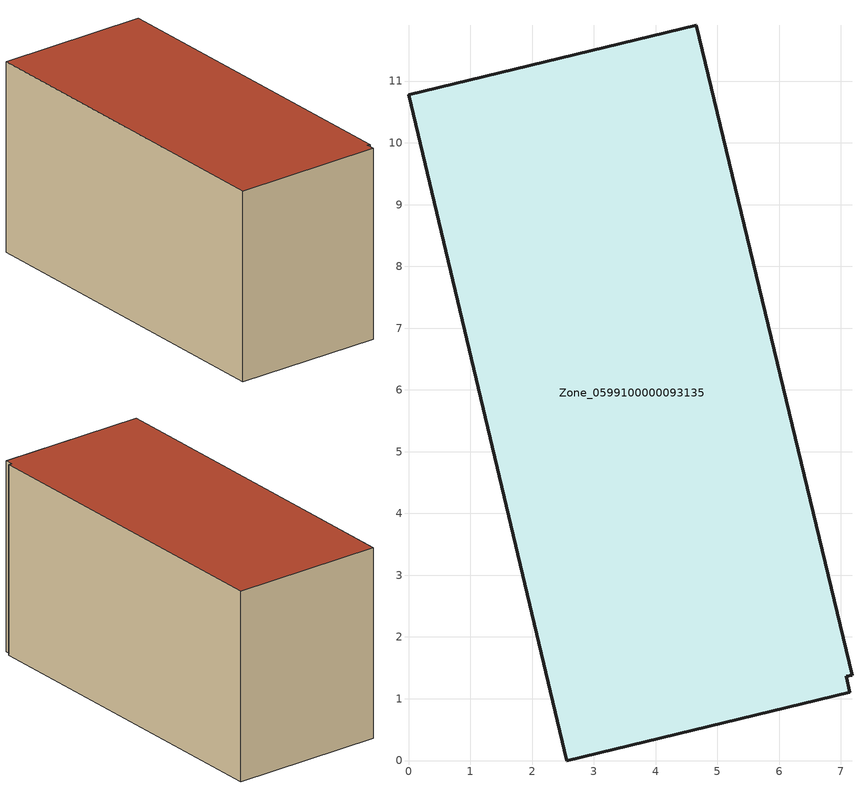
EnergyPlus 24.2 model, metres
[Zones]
Zone_0599100000093135
 floor ground (C_G): 7.18,1.38 7.09,1.36 7.15,1.11 2.56,0 0,10.78 4.66,11.9 z0
 wall outside (C_F): 7.18,1.38 4.66,11.9 0,10.78 2.56,0 7.15,1.11 7.09,1.36 7.18,1.38 z0:6.02
 roof outside (C_R): 7.09,1.36 7.18,1.38 4.66,11.9 0,10.78 2.56,0 7.15,1.11 z6.02
[BUILDING]
Pand.0599100000093135: North Axis=0; Terrain=City; Loads Convergence Tolerance Value=0.04; Temperature Convergence Tolerance Value=0.4; Solar Distribution=FullExterior; Maximum Number of Warmup Days=25; Minimum Number of Warmup Days=1
[Site:Location]
Rotterdam.The.Hague.AP_ZH_NLD Design_Conditions: Latitude=51.96; Longitude=4.45; Time Zone=1; Elevation=-4.5
[SITE:GROUNDTEMPERATURE:BUILDINGSURFACE]
18, 18, 18, 18, 18, 18, 18, 18, 18, 18, 18, 18
[MATERIAL] Thermal Absorptance=0.9; Solar Absorptance=0.7; Visible Absorptance=0.7
Name | Roughness | Thickness | Conductivity | Density | Specific Heat
G.TI.1975-1991 | MediumSmooth | 0.15 | 0.288461 | 540 | 1210
F.TI.1975-1991 | Rough | 0.3 | 0.230769 | 1920 | 840
R.TI.1975-1991 | MediumRough | 0.2 | 0.153846 | 1500 | 1000
[CONSTRUCTION]
C_G: G.TI.1975-1991
C_F: F.TI.1975-1991
C_R: R.TI.1975-1991
[ZONE]
Zone_0599100000093135: Type=1; Multiplier=1; Ceiling Height=Autocalculate; Volume=Autocalculate; Floor Area=autocalculate; Part of Total Floor Area=Yes
[ZONEINFILTRATION:DESIGNFLOWRATE]
Infil_Zone_0599100000093135: Zone or ZoneList or Space or SpaceList=Zone_0599100000093135; Schedule=AlwaysOn; Design Flow Rate Calculation Method=Flow/Area; Flow Rate per Floor Area=0.003; Constant Term Coefficient=1; Temperature Term Coefficient=0; Velocity Term Coefficient=0; Velocity Squared Term Coefficient=0
[HVACTEMPLATE:ZONE:IDEALLOADSAIRSYSTEM]
Zone_0599100000093135: Maximum Heating Supply Air Temperature=50; Minimum Cooling Supply Air Temperature=13; Maximum Heating Supply Air Humidity Ratio=0.0156; Minimum Cooling Supply Air Humidity Ratio=0.0077; Heating Limit=NoLimit; Cooling Limit=NoLimit; Dehumidification Control Type=ConstantSensibleHeatRatio; Cooling Sensible Heat Ratio=0.7; Dehumidification Setpoint=60; Humidification Control Type=None; Humidification Setpoint=30; Outdoor Air Method=None; Outdoor Air Flow Rate per Person=0.00944; Outdoor Air Flow Rate per Zone Floor Area=0; Outdoor Air Flow Rate per Zone=0; Demand Controlled Ventilation Type=None; Outdoor Air Economizer Type=NoEconomizer; Heat Recovery Type=None; Sensible Heat Recovery Effectiveness=0.7; Latent Heat Recovery Effectiveness=0.65
[ZONECONTROL:THERMOSTAT]
ThermostatControl_Zone_0599100000093135: Zone or ZoneList=Zone_0599100000093135; Control Type Schedule=DualSetpointControlType; Control 1=Thermostat_Zone_0599100000093135; Temperature Difference Between Cutout And Setpoint=0
[THERMOSTATSETPOINT:DUALSETPOINT]
Thermostat_Zone_0599100000093135: Heating Setpoint Temperature Schedule=HeatingSetpoint_Zone_0599100000093135; Cooling Setpoint Temperature Schedule=CoolingSetpoint_Zone_0599100000093135
[SCHEDULE:COMPACT]
HeatingSetpoint_Zone_0599100000093135: Through: 12/31, For: AllDays, Until: 24:00, 21
CoolingSetpoint_Zone_0599100000093135: Through: 12/31, For: AllDays, Until: 24:00, 24
DualSetpointControlType: Through: 12/31, For: AllDays, Until: 24:00, 4
AlwaysOn: Through: 12/31, For: AllDays, Until: 24:00, 1
